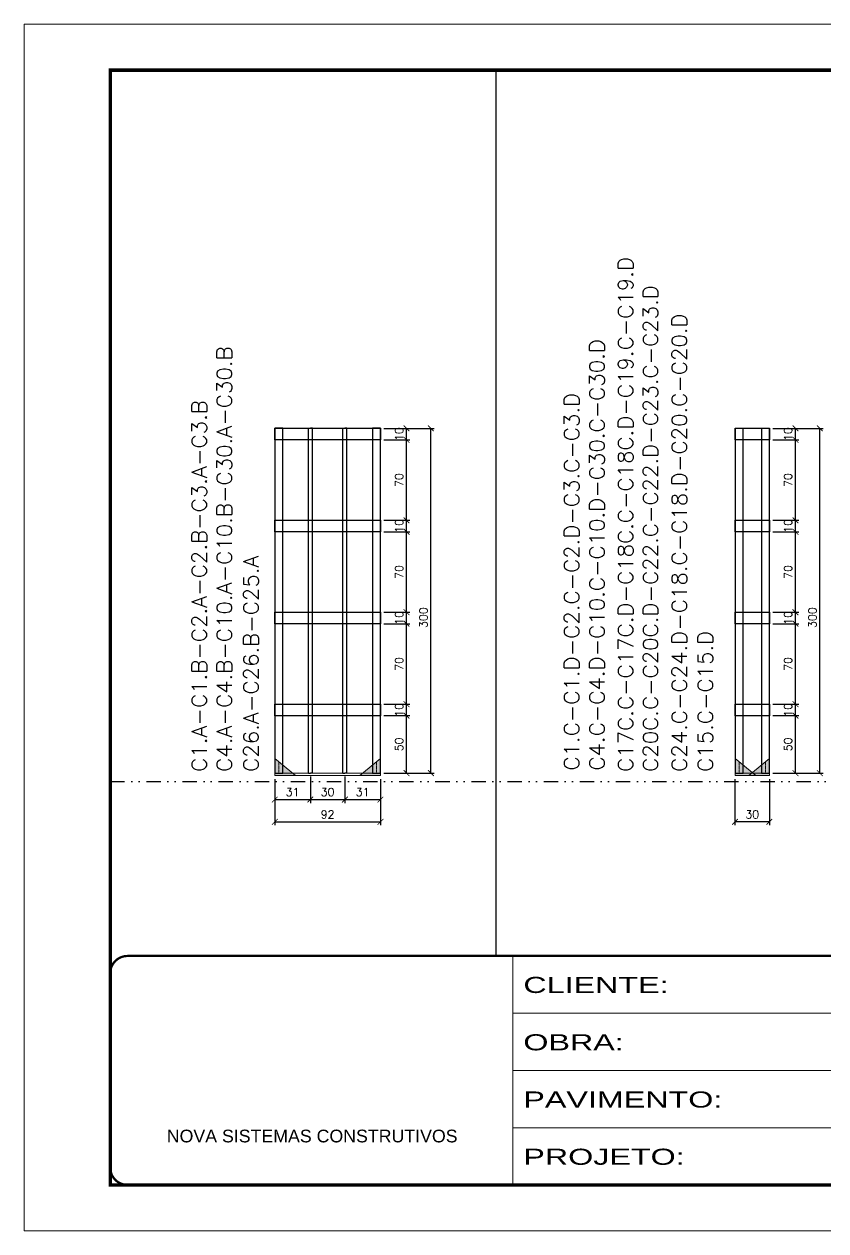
# Model space of a CAD drawing. Extents: x 2949 to 9203, y -16089 to 12527.
# Drawn here: x 7718 to 8416, y -14940 to -13890 of the extents above; entities that cross this region are included whole.
import ezdxf

# ---------------------------------------------------------------- set-up
doc = ezdxf.new("R2010")
doc.units = 0
for name, pattern in [('CONTINUO', [0]), ('DASHED', [0.75, 0.5, -0.25]), ('DIVIDE2', [0.625, 0.25, -0.125, 0, -0.125, 0, -0.125]), ('HIDDEN', [0.375, 0.25, -0.125])]:
    doc.linetypes.add(name, pattern=pattern)
for name, color, linetype in [('COTA', 241, 'Continuous'), ('Nível', 160, 'Continuous'), ('SARR_2.2x10', 60, 'Continuous'), ('SARR_3.5x7', 81, 'Continuous'), ('SARR_7x7', 40, 'Continuous'), ('Texto Nível', 251, 'Continuous')]:
    doc.layers.add(name, color=color, linetype=linetype)
for name, color, linetype, lineweight in [('Folhas', 255, 'Continuous', 9), ('Madeira', 126, 'Continuous', 18), ('Sarr 2.2x7', 40, 'Continuous', 9), ('SARRAFO DE PRESSAO', 251, 'DASHED', 9), ('Texto Seção', 7, 'Continuous', 15)]:
    doc.layers.add(name, color=color, linetype=linetype, lineweight=lineweight)
doc.styles.add('ARIAL', font='arial.ttf')
doc.styles.add('REGUA-120', font='ROMANS.shx', dxfattribs={"height": 15})
doc.styles.add('ROMANS', font='romans.shx')
doc.styles.add('Tecnologia', font='')
doc.styles.get('Tecnologia').set_extended_font_data('Forgotten Futurist')
doc.dimstyles.new('Cota Paínel', dxfattribs={"dimtxt": 7, "dimasz": 5, "dimexe": 3, "dimexo": 3, "dimgap": 3, "dimtad": 1, "dimdec": 1, "dimzin": 12, "dimdsep": 46, "dimtxsty": 'ROMANS', "dimblk": 'ARCHTICK', "dimcen": 0, "dimclrd": 4, "dimclre": 4, "dimclrt": 1, "dimadec": 1, "dimazin": 3, "dimtfac": 1, "dimtdec": 1, "dimtmove": 0, "dimatfit": 3, "dimldrblk": 'OBLIQUE', "dimfxl": 1, "dimtolj": 1, "dimtzin": 12, "dimarcsym": 0})

# ---------------------------------------------------------------- blocks, each defined once
blk = doc.blocks.new('9999999999')
at = {"color": 30, "linetype": 'CONTINUO'}
for p, q in [((98564.6, 34230.2), (98564.6, 34429.4)), ((98564.6, 34379.6), (99584, 34379.6)), ((98564.6, 34329.8), (99488, 34329.8)), ((98564.6, 34280), (99488, 34280))]:
    blk.add_line(p, q, dxfattribs=at)
at = {"color": 30, "linetype": 'CONTINUO', "const_width": 2}
blk.add_lwpolyline([(99584, 34230.2), (99584, 34414.4, 0.414214), (99569, 34429.4), (98229, 34429.4, 0.414214), (98214, 34414.4), (98214, 34245.2, 0.414214), (98229, 34230.2), (99584, 34230.2)], format="xyb", dxfattribs=at)
at = {"layer": 'Folhas'}
blk.add_lwpolyline([(98139, 34190.2), (99624, 34190.2), (99624, 35240.2), (98139, 35240.2)], close=True, dxfattribs=at)
at = {"layer": 'Folhas', "color": 30, "const_width": 3}
blk.add_lwpolyline([(98214, 34230.2), (99584, 34230.2), (99584, 35200.2), (98214, 35200.2)], close=True, dxfattribs=at)
at = {"color": 7, "linetype": 'Continuous', "ltscale": 5, "style": 'ARIAL'}
blk.add_text('NOVA SISTEMAS CONSTRUTIVOS', height=11.059, dxfattribs=at).set_placement((98263.2, 34267.2))
at = {"layer": 'Folhas', "color": 7, "style": 'Tecnologia', "width": 1.5}
for s, p in [('CLIENTE:', (98573.7, 34397.2)), ('OBRA:', (98573.7, 34347.3)), ('PAVIMENTO:', (98573.7, 34297.5)), ('PROJETO:', (98573.7, 34247.7))]:
    blk.add_text(s, height=14, dxfattribs=at).set_placement(p)
blk = doc.blocks.new('_ArchTick')
at = {"color": 0, "linetype": 'ByBlock', "const_width": 0.15}
blk.add_lwpolyline([(-0.5, -0.5), (0.5, 0.5)], dxfattribs=at)
blk = doc.blocks.new('*D3324')
at = {"layer": 'COTA', "color": 4, "lineweight": -2, "transparency": 16777216}
for p, q in [((7935.8, -14547.4), (7935.8, -14568.2)), ((7966.8, -14545.2), (7966.8, -14568.2)), ((7935.8, -14565.2), (7966.8, -14565.2))]:
    blk.add_line(p, q, dxfattribs=at)
at = {"layer": 'Defpoints', "color": 0, "transparency": 16777216}
for p in [(7966.8, -14542.2), (7935.8, -14544.4), (7966.8, -14565.2)]:
    blk.add_point(p, dxfattribs=at)
at = {"layer": 'COTA', "color": 4, "lineweight": -2, "transparency": 16777216, "xscale": 5, "yscale": 5, "zscale": 5, "rotation": 180}
blk.add_blockref('_ArchTick', (7935.8, -14565.2), dxfattribs=at)
at = {"layer": 'COTA', "color": 4, "lineweight": -2, "transparency": 16777216, "xscale": 5, "yscale": 5, "zscale": 5}
blk.add_blockref('_ArchTick', (7966.8, -14565.2), dxfattribs=at)
at = {"layer": 'COTA', "color": 1, "transparency": 16777216, "insert": (7951.3, -14558.7), "char_height": 7, "attachment_point": 5, "style": 'ROMANS'}
blk.add_mtext('\\A1;31', dxfattribs=at)
blk = doc.blocks.new('_Oblique')
at = {"color": 0, "linetype": 'ByBlock', "lineweight": -2}
blk.add_line((-0.5, -0.5), (0.5, 0.5), dxfattribs=at)
blk = doc.blocks.new('*D3325')
at = {"layer": 'COTA', "color": 4, "lineweight": -2, "transparency": 16777216}
for p, q in [((7966.8, -14545.2), (7966.8, -14568.2)), ((7996.8, -14545.2), (7996.8, -14568.2)), ((7966.8, -14565.2), (7996.8, -14565.2))]:
    blk.add_line(p, q, dxfattribs=at)
at = {"layer": 'Defpoints', "color": 0, "transparency": 16777216}
for p in [(7966.8, -14542.2), (7996.8, -14542.2), (7996.8, -14565.2)]:
    blk.add_point(p, dxfattribs=at)
at = {"layer": 'COTA', "color": 4, "lineweight": -2, "transparency": 16777216, "xscale": 5, "yscale": 5, "zscale": 5, "rotation": 180}
blk.add_blockref('_ArchTick', (7966.8, -14565.2), dxfattribs=at)
at = {"layer": 'COTA', "color": 4, "lineweight": -2, "transparency": 16777216, "xscale": 5, "yscale": 5, "zscale": 5}
blk.add_blockref('_ArchTick', (7996.8, -14565.2), dxfattribs=at)
at = {"layer": 'COTA', "color": 1, "transparency": 16777216, "insert": (7981.8, -14558.7), "char_height": 7, "attachment_point": 5, "style": 'ROMANS'}
blk.add_mtext('\\A1;30', dxfattribs=at)
blk = doc.blocks.new('*D3326')
at = {"layer": 'COTA', "color": 4, "lineweight": -2, "transparency": 16777216}
for p, q in [((7996.8, -14545.2), (7996.8, -14568.2)), ((8027.8, -14547.4), (8027.8, -14568.2)), ((7996.8, -14565.2), (8027.8, -14565.2))]:
    blk.add_line(p, q, dxfattribs=at)
at = {"layer": 'Defpoints', "color": 0, "transparency": 16777216}
for p in [(7996.8, -14542.2), (8027.8, -14544.4), (8027.8, -14565.2)]:
    blk.add_point(p, dxfattribs=at)
at = {"layer": 'COTA', "color": 4, "lineweight": -2, "transparency": 16777216, "xscale": 5, "yscale": 5, "zscale": 5, "rotation": 180}
blk.add_blockref('_ArchTick', (7996.8, -14565.2), dxfattribs=at)
at = {"layer": 'COTA', "color": 4, "lineweight": -2, "transparency": 16777216, "xscale": 5, "yscale": 5, "zscale": 5}
blk.add_blockref('_ArchTick', (8027.8, -14565.2), dxfattribs=at)
at = {"layer": 'COTA', "color": 1, "transparency": 16777216, "insert": (8012.3, -14558.7), "char_height": 7, "attachment_point": 5, "style": 'ROMANS'}
blk.add_mtext('\\A1;31', dxfattribs=at)
blk = doc.blocks.new('*D3327')
at = {"layer": 'COTA', "color": 4, "lineweight": -2, "transparency": 16777216}
for p, q in [((7935.8, -14547.4), (7935.8, -14587.6)), ((8027.8, -14547.4), (8027.8, -14587.6)), ((7935.8, -14584.6), (8027.8, -14584.6))]:
    blk.add_line(p, q, dxfattribs=at)
at = {"layer": 'Defpoints', "color": 0, "transparency": 16777216}
for p in [(7935.8, -14544.4), (8027.8, -14544.4), (8027.8, -14584.6)]:
    blk.add_point(p, dxfattribs=at)
at = {"layer": 'COTA', "color": 4, "lineweight": -2, "transparency": 16777216, "xscale": 5, "yscale": 5, "zscale": 5, "rotation": 180}
blk.add_blockref('_ArchTick', (7935.8, -14584.6), dxfattribs=at)
at = {"layer": 'COTA', "color": 4, "lineweight": -2, "transparency": 16777216, "xscale": 5, "yscale": 5, "zscale": 5}
blk.add_blockref('_ArchTick', (8027.8, -14584.6), dxfattribs=at)
at = {"layer": 'COTA', "color": 1, "transparency": 16777216, "insert": (7981.8, -14578.1), "char_height": 7, "attachment_point": 5, "style": 'ROMANS'}
blk.add_mtext('\\A1;92', dxfattribs=at)
blk = doc.blocks.new('*D3328')
at = {"layer": 'COTA', "color": 4, "lineweight": -2, "transparency": 16777216}
for p, q in [((8030.8, -14492.2), (8053.5, -14492.2)), ((8050.5, -14542.2), (8050.5, -14492.2)), ((8030.8, -14542.2), (8053.5, -14542.2))]:
    blk.add_line(p, q, dxfattribs=at)
at = {"layer": 'Defpoints', "color": 0, "transparency": 16777216}
for p in [(8027.8, -14492.2), (8050.5, -14492.2), (8027.8, -14542.2)]:
    blk.add_point(p, dxfattribs=at)
at = {"layer": 'COTA', "color": 4, "lineweight": -2, "transparency": 16777216, "xscale": 5, "yscale": 5, "zscale": 5}
for p, rotation in [((8050.5, -14492.2), 90), ((8050.5, -14542.2), 270)]:
    blk.add_blockref('_ArchTick', p, dxfattribs=dict(at, rotation=rotation))
at = {"layer": 'COTA', "color": 1, "transparency": 16777216, "insert": (8044, -14517.2), "char_height": 7, "attachment_point": 5, "rotation": 90, "style": 'ROMANS'}
blk.add_mtext('\\A1;50', dxfattribs=at)
blk = doc.blocks.new('*D3329')
at = {"layer": 'COTA', "color": 4, "lineweight": -2, "transparency": 16777216}
for p, q in [((8030.8, -14482.2), (8053.5, -14482.2)), ((8050.5, -14492.2), (8050.5, -14482.2)), ((8030.8, -14492.2), (8053.5, -14492.2))]:
    blk.add_line(p, q, dxfattribs=at)
at = {"layer": 'Defpoints', "color": 0, "transparency": 16777216}
for p in [(8027.8, -14482.2), (8050.5, -14482.2), (8027.8, -14492.2)]:
    blk.add_point(p, dxfattribs=at)
at = {"layer": 'COTA', "color": 4, "lineweight": -2, "transparency": 16777216, "xscale": 5, "yscale": 5, "zscale": 5}
for p, rotation in [((8050.5, -14482.2), 90), ((8050.5, -14492.2), 270)]:
    blk.add_blockref('_ArchTick', p, dxfattribs=dict(at, rotation=rotation))
at = {"layer": 'COTA', "color": 1, "transparency": 16777216, "insert": (8044, -14487.2), "char_height": 7, "attachment_point": 5, "rotation": 90, "style": 'ROMANS'}
blk.add_mtext('\\A1;10', dxfattribs=at)
blk = doc.blocks.new('*D3330')
at = {"layer": 'COTA', "color": 4, "lineweight": -2, "transparency": 16777216}
for p, q in [((8030.8, -14412.2), (8053.5, -14412.2)), ((8050.5, -14482.2), (8050.5, -14412.2)), ((8030.8, -14482.2), (8053.5, -14482.2))]:
    blk.add_line(p, q, dxfattribs=at)
at = {"layer": 'Defpoints', "color": 0, "transparency": 16777216}
for p in [(8027.8, -14412.2), (8050.5, -14412.2), (8027.8, -14482.2)]:
    blk.add_point(p, dxfattribs=at)
at = {"layer": 'COTA', "color": 4, "lineweight": -2, "transparency": 16777216, "xscale": 5, "yscale": 5, "zscale": 5}
for p, rotation in [((8050.5, -14412.2), 90), ((8050.5, -14482.2), 270)]:
    blk.add_blockref('_ArchTick', p, dxfattribs=dict(at, rotation=rotation))
at = {"layer": 'COTA', "color": 1, "transparency": 16777216, "insert": (8044, -14447.2), "char_height": 7, "attachment_point": 5, "rotation": 90, "style": 'ROMANS'}
blk.add_mtext('\\A1;70', dxfattribs=at)
blk = doc.blocks.new('*D3331')
at = {"layer": 'COTA', "color": 4, "lineweight": -2, "transparency": 16777216}
for p, q in [((8030.8, -14402.2), (8053.5, -14402.2)), ((8050.5, -14412.2), (8050.5, -14402.2)), ((8030.8, -14412.2), (8053.5, -14412.2))]:
    blk.add_line(p, q, dxfattribs=at)
at = {"layer": 'Defpoints', "color": 0, "transparency": 16777216}
for p in [(8027.8, -14402.2), (8050.5, -14402.2), (8027.8, -14412.2)]:
    blk.add_point(p, dxfattribs=at)
at = {"layer": 'COTA', "color": 4, "lineweight": -2, "transparency": 16777216, "xscale": 5, "yscale": 5, "zscale": 5}
for p, rotation in [((8050.5, -14402.2), 90), ((8050.5, -14412.2), 270)]:
    blk.add_blockref('_ArchTick', p, dxfattribs=dict(at, rotation=rotation))
at = {"layer": 'COTA', "color": 1, "transparency": 16777216, "insert": (8044, -14407.2), "char_height": 7, "attachment_point": 5, "rotation": 90, "style": 'ROMANS'}
blk.add_mtext('\\A1;10', dxfattribs=at)
blk = doc.blocks.new('*D3332')
at = {"layer": 'COTA', "color": 4, "lineweight": -2, "transparency": 16777216}
for p, q in [((8030.8, -14332.2), (8053.5, -14332.2)), ((8050.5, -14402.2), (8050.5, -14332.2)), ((8030.8, -14402.2), (8053.5, -14402.2))]:
    blk.add_line(p, q, dxfattribs=at)
at = {"layer": 'Defpoints', "color": 0, "transparency": 16777216}
for p in [(8027.8, -14332.2), (8050.5, -14332.2), (8027.8, -14402.2)]:
    blk.add_point(p, dxfattribs=at)
at = {"layer": 'COTA', "color": 4, "lineweight": -2, "transparency": 16777216, "xscale": 5, "yscale": 5, "zscale": 5}
for p, rotation in [((8050.5, -14332.2), 90), ((8050.5, -14402.2), 270)]:
    blk.add_blockref('_ArchTick', p, dxfattribs=dict(at, rotation=rotation))
at = {"layer": 'COTA', "color": 1, "transparency": 16777216, "insert": (8044, -14367.2), "char_height": 7, "attachment_point": 5, "rotation": 90, "style": 'ROMANS'}
blk.add_mtext('\\A1;70', dxfattribs=at)
blk = doc.blocks.new('*D3333')
at = {"layer": 'COTA', "color": 4, "lineweight": -2, "transparency": 16777216}
for p, q in [((8030.8, -14322.2), (8053.5, -14322.2)), ((8030.8, -14332.2), (8053.5, -14332.2)), ((8050.5, -14332.2), (8050.5, -14322.2))]:
    blk.add_line(p, q, dxfattribs=at)
at = {"layer": 'Defpoints', "color": 0, "transparency": 16777216}
for p in [(8027.8, -14322.2), (8027.8, -14332.2), (8050.5, -14322.2)]:
    blk.add_point(p, dxfattribs=at)
at = {"layer": 'COTA', "color": 4, "lineweight": -2, "transparency": 16777216, "xscale": 5, "yscale": 5, "zscale": 5}
for p, rotation in [((8050.5, -14322.2), 90), ((8050.5, -14332.2), 270)]:
    blk.add_blockref('_ArchTick', p, dxfattribs=dict(at, rotation=rotation))
at = {"layer": 'COTA', "color": 1, "transparency": 16777216, "insert": (8044, -14327.2), "char_height": 7, "attachment_point": 5, "rotation": 90, "style": 'ROMANS'}
blk.add_mtext('\\A1;10', dxfattribs=at)
blk = doc.blocks.new('*D3334')
at = {"layer": 'COTA', "color": 4, "lineweight": -2, "transparency": 16777216}
for p, q in [((8030.8, -14252.2), (8053.5, -14252.2)), ((8050.5, -14322.2), (8050.5, -14252.2)), ((8030.8, -14322.2), (8053.5, -14322.2))]:
    blk.add_line(p, q, dxfattribs=at)
at = {"layer": 'Defpoints', "color": 0, "transparency": 16777216}
for p in [(8027.8, -14252.2), (8050.5, -14252.2), (8027.8, -14322.2)]:
    blk.add_point(p, dxfattribs=at)
at = {"layer": 'COTA', "color": 4, "lineweight": -2, "transparency": 16777216, "xscale": 5, "yscale": 5, "zscale": 5}
for p, rotation in [((8050.5, -14252.2), 90), ((8050.5, -14322.2), 270)]:
    blk.add_blockref('_ArchTick', p, dxfattribs=dict(at, rotation=rotation))
at = {"layer": 'COTA', "color": 1, "transparency": 16777216, "insert": (8044, -14287.2), "char_height": 7, "attachment_point": 5, "rotation": 90, "style": 'ROMANS'}
blk.add_mtext('\\A1;70', dxfattribs=at)
blk = doc.blocks.new('*D3335')
at = {"layer": 'COTA', "color": 4, "lineweight": -2, "transparency": 16777216}
for p, q in [((8030.8, -14242.2), (8074.7, -14242.2)), ((8071.7, -14542.2), (8071.7, -14242.2)), ((8030.8, -14542.2), (8074.7, -14542.2))]:
    blk.add_line(p, q, dxfattribs=at)
at = {"layer": 'Defpoints', "color": 0, "transparency": 16777216}
for p in [(8027.8, -14242.2), (8071.7, -14242.2), (8027.8, -14542.2)]:
    blk.add_point(p, dxfattribs=at)
at = {"layer": 'COTA', "color": 4, "lineweight": -2, "transparency": 16777216, "xscale": 5, "yscale": 5, "zscale": 5}
for p, rotation in [((8071.7, -14242.2), 90), ((8071.7, -14542.2), 270)]:
    blk.add_blockref('_ArchTick', p, dxfattribs=dict(at, rotation=rotation))
at = {"layer": 'COTA', "color": 1, "transparency": 16777216, "insert": (8065.2, -14406.9), "char_height": 7, "attachment_point": 5, "rotation": 90, "style": 'ROMANS'}
blk.add_mtext('\\A1;300', dxfattribs=at)
blk = doc.blocks.new('*D3336')
at = {"layer": 'COTA', "color": 4, "lineweight": -2, "transparency": 16777216}
for p, q in [((8030.8, -14242.2), (8053.5, -14242.2)), ((8050.5, -14252.2), (8050.5, -14242.2)), ((8030.8, -14252.2), (8053.5, -14252.2))]:
    blk.add_line(p, q, dxfattribs=at)
at = {"layer": 'Defpoints', "color": 0, "transparency": 16777216}
for p in [(8027.8, -14242.2), (8050.5, -14242.2), (8027.8, -14252.2)]:
    blk.add_point(p, dxfattribs=at)
at = {"layer": 'COTA', "color": 4, "lineweight": -2, "transparency": 16777216, "xscale": 5, "yscale": 5, "zscale": 5}
for p, rotation in [((8050.5, -14242.2), 90), ((8050.5, -14252.2), 270)]:
    blk.add_blockref('_ArchTick', p, dxfattribs=dict(at, rotation=rotation))
at = {"layer": 'COTA', "color": 1, "transparency": 16777216, "insert": (8044, -14247.2), "char_height": 7, "attachment_point": 5, "rotation": 90, "style": 'ROMANS'}
blk.add_mtext('\\A1;10', dxfattribs=at)
blk = doc.blocks.new('*D3337')
at = {"layer": 'COTA', "color": 4, "lineweight": -2, "transparency": 16777216}
for p, q in [((8336.5, -14547.4), (8336.5, -14587.6)), ((8366.5, -14547.4), (8366.5, -14587.6)), ((8366.5, -14584.6), (8336.5, -14584.6))]:
    blk.add_line(p, q, dxfattribs=at)
at = {"layer": 'Defpoints', "color": 0, "transparency": 16777216}
for p in [(8336.5, -14544.4), (8366.5, -14544.4), (8336.5, -14584.6)]:
    blk.add_point(p, dxfattribs=at)
at = {"layer": 'COTA', "color": 4, "lineweight": -2, "transparency": 16777216, "xscale": 5, "yscale": 5, "zscale": 5, "rotation": 180}
blk.add_blockref('_ArchTick', (8336.5, -14584.6), dxfattribs=at)
at = {"layer": 'COTA', "color": 4, "lineweight": -2, "transparency": 16777216, "xscale": 5, "yscale": 5, "zscale": 5}
blk.add_blockref('_ArchTick', (8366.5, -14584.6), dxfattribs=at)
at = {"layer": 'COTA', "color": 1, "transparency": 16777216, "insert": (8351.5, -14578.1), "char_height": 7, "attachment_point": 5, "style": 'ROMANS'}
blk.add_mtext('\\A1;30', dxfattribs=at)
blk = doc.blocks.new('*D3338')
at = {"layer": 'COTA', "color": 4, "lineweight": -2, "transparency": 16777216}
for p, q in [((8369.5, -14492.2), (8392.2, -14492.2)), ((8389.2, -14542.2), (8389.2, -14492.2)), ((8369.5, -14542.2), (8392.2, -14542.2))]:
    blk.add_line(p, q, dxfattribs=at)
at = {"layer": 'Defpoints', "color": 0, "transparency": 16777216}
for p in [(8366.5, -14492.2), (8389.2, -14492.2), (8366.5, -14542.2)]:
    blk.add_point(p, dxfattribs=at)
at = {"layer": 'COTA', "color": 4, "lineweight": -2, "transparency": 16777216, "xscale": 5, "yscale": 5, "zscale": 5}
for p, rotation in [((8389.2, -14492.2), 90), ((8389.2, -14542.2), 270)]:
    blk.add_blockref('_ArchTick', p, dxfattribs=dict(at, rotation=rotation))
at = {"layer": 'COTA', "color": 1, "transparency": 16777216, "insert": (8382.7, -14517.2), "char_height": 7, "attachment_point": 5, "rotation": 90, "style": 'ROMANS'}
blk.add_mtext('\\A1;50', dxfattribs=at)
blk = doc.blocks.new('*D3339')
at = {"layer": 'COTA', "color": 4, "lineweight": -2, "transparency": 16777216}
for p, q in [((8369.5, -14482.2), (8392.2, -14482.2)), ((8389.2, -14492.2), (8389.2, -14482.2)), ((8369.5, -14492.2), (8392.2, -14492.2))]:
    blk.add_line(p, q, dxfattribs=at)
at = {"layer": 'Defpoints', "color": 0, "transparency": 16777216}
for p in [(8366.5, -14482.2), (8389.2, -14482.2), (8366.5, -14492.2)]:
    blk.add_point(p, dxfattribs=at)
at = {"layer": 'COTA', "color": 4, "lineweight": -2, "transparency": 16777216, "xscale": 5, "yscale": 5, "zscale": 5}
for p, rotation in [((8389.2, -14482.2), 90), ((8389.2, -14492.2), 270)]:
    blk.add_blockref('_ArchTick', p, dxfattribs=dict(at, rotation=rotation))
at = {"layer": 'COTA', "color": 1, "transparency": 16777216, "insert": (8382.7, -14487.2), "char_height": 7, "attachment_point": 5, "rotation": 90, "style": 'ROMANS'}
blk.add_mtext('\\A1;10', dxfattribs=at)
blk = doc.blocks.new('*D3340')
at = {"layer": 'COTA', "color": 4, "lineweight": -2, "transparency": 16777216}
for p, q in [((8369.5, -14412.2), (8392.2, -14412.2)), ((8389.2, -14482.2), (8389.2, -14412.2)), ((8369.5, -14482.2), (8392.2, -14482.2))]:
    blk.add_line(p, q, dxfattribs=at)
at = {"layer": 'Defpoints', "color": 0, "transparency": 16777216}
for p in [(8366.5, -14412.2), (8389.2, -14412.2), (8366.5, -14482.2)]:
    blk.add_point(p, dxfattribs=at)
at = {"layer": 'COTA', "color": 4, "lineweight": -2, "transparency": 16777216, "xscale": 5, "yscale": 5, "zscale": 5}
for p, rotation in [((8389.2, -14412.2), 90), ((8389.2, -14482.2), 270)]:
    blk.add_blockref('_ArchTick', p, dxfattribs=dict(at, rotation=rotation))
at = {"layer": 'COTA', "color": 1, "transparency": 16777216, "insert": (8382.7, -14447.2), "char_height": 7, "attachment_point": 5, "rotation": 90, "style": 'ROMANS'}
blk.add_mtext('\\A1;70', dxfattribs=at)
blk = doc.blocks.new('*D3341')
at = {"layer": 'COTA', "color": 4, "lineweight": -2, "transparency": 16777216}
for p, q in [((8369.5, -14402.2), (8392.2, -14402.2)), ((8389.2, -14412.2), (8389.2, -14402.2)), ((8369.5, -14412.2), (8392.2, -14412.2))]:
    blk.add_line(p, q, dxfattribs=at)
at = {"layer": 'Defpoints', "color": 0, "transparency": 16777216}
for p in [(8366.5, -14402.2), (8389.2, -14402.2), (8366.5, -14412.2)]:
    blk.add_point(p, dxfattribs=at)
at = {"layer": 'COTA', "color": 4, "lineweight": -2, "transparency": 16777216, "xscale": 5, "yscale": 5, "zscale": 5}
for p, rotation in [((8389.2, -14402.2), 90), ((8389.2, -14412.2), 270)]:
    blk.add_blockref('_ArchTick', p, dxfattribs=dict(at, rotation=rotation))
at = {"layer": 'COTA', "color": 1, "transparency": 16777216, "insert": (8382.7, -14407.2), "char_height": 7, "attachment_point": 5, "rotation": 90, "style": 'ROMANS'}
blk.add_mtext('\\A1;10', dxfattribs=at)
blk = doc.blocks.new('*D3342')
at = {"layer": 'COTA', "color": 4, "lineweight": -2, "transparency": 16777216}
for p, q in [((8369.5, -14332.2), (8392.2, -14332.2)), ((8389.2, -14402.2), (8389.2, -14332.2)), ((8369.5, -14402.2), (8392.2, -14402.2))]:
    blk.add_line(p, q, dxfattribs=at)
at = {"layer": 'Defpoints', "color": 0, "transparency": 16777216}
for p in [(8366.5, -14332.2), (8389.2, -14332.2), (8366.5, -14402.2)]:
    blk.add_point(p, dxfattribs=at)
at = {"layer": 'COTA', "color": 4, "lineweight": -2, "transparency": 16777216, "xscale": 5, "yscale": 5, "zscale": 5}
for p, rotation in [((8389.2, -14332.2), 90), ((8389.2, -14402.2), 270)]:
    blk.add_blockref('_ArchTick', p, dxfattribs=dict(at, rotation=rotation))
at = {"layer": 'COTA', "color": 1, "transparency": 16777216, "insert": (8382.7, -14367.2), "char_height": 7, "attachment_point": 5, "rotation": 90, "style": 'ROMANS'}
blk.add_mtext('\\A1;70', dxfattribs=at)
blk = doc.blocks.new('*D3343')
at = {"layer": 'COTA', "color": 4, "lineweight": -2, "transparency": 16777216}
for p, q in [((8369.5, -14322.2), (8392.2, -14322.2)), ((8369.5, -14332.2), (8392.2, -14332.2)), ((8389.2, -14332.2), (8389.2, -14322.2))]:
    blk.add_line(p, q, dxfattribs=at)
at = {"layer": 'Defpoints', "color": 0, "transparency": 16777216}
for p in [(8366.5, -14322.2), (8366.5, -14332.2), (8389.2, -14322.2)]:
    blk.add_point(p, dxfattribs=at)
at = {"layer": 'COTA', "color": 4, "lineweight": -2, "transparency": 16777216, "xscale": 5, "yscale": 5, "zscale": 5}
for p, rotation in [((8389.2, -14322.2), 90), ((8389.2, -14332.2), 270)]:
    blk.add_blockref('_ArchTick', p, dxfattribs=dict(at, rotation=rotation))
at = {"layer": 'COTA', "color": 1, "transparency": 16777216, "insert": (8382.7, -14327.2), "char_height": 7, "attachment_point": 5, "rotation": 90, "style": 'ROMANS'}
blk.add_mtext('\\A1;10', dxfattribs=at)
blk = doc.blocks.new('*D3344')
at = {"layer": 'COTA', "color": 4, "lineweight": -2, "transparency": 16777216}
for p, q in [((8369.5, -14252.2), (8392.2, -14252.2)), ((8389.2, -14322.2), (8389.2, -14252.2)), ((8369.5, -14322.2), (8392.2, -14322.2))]:
    blk.add_line(p, q, dxfattribs=at)
at = {"layer": 'Defpoints', "color": 0, "transparency": 16777216}
for p in [(8366.5, -14252.2), (8389.2, -14252.2), (8366.5, -14322.2)]:
    blk.add_point(p, dxfattribs=at)
at = {"layer": 'COTA', "color": 4, "lineweight": -2, "transparency": 16777216, "xscale": 5, "yscale": 5, "zscale": 5}
for p, rotation in [((8389.2, -14252.2), 90), ((8389.2, -14322.2), 270)]:
    blk.add_blockref('_ArchTick', p, dxfattribs=dict(at, rotation=rotation))
at = {"layer": 'COTA', "color": 1, "transparency": 16777216, "insert": (8382.7, -14287.2), "char_height": 7, "attachment_point": 5, "rotation": 90, "style": 'ROMANS'}
blk.add_mtext('\\A1;70', dxfattribs=at)
blk = doc.blocks.new('*D3345')
at = {"layer": 'COTA', "color": 4, "lineweight": -2, "transparency": 16777216}
for p, q in [((8369.5, -14242.2), (8413.4, -14242.2)), ((8410.4, -14542.2), (8410.4, -14242.2)), ((8369.5, -14542.2), (8413.4, -14542.2))]:
    blk.add_line(p, q, dxfattribs=at)
at = {"layer": 'Defpoints', "color": 0, "transparency": 16777216}
for p in [(8366.5, -14242.2), (8410.4, -14242.2), (8366.5, -14542.2)]:
    blk.add_point(p, dxfattribs=at)
at = {"layer": 'COTA', "color": 4, "lineweight": -2, "transparency": 16777216, "xscale": 5, "yscale": 5, "zscale": 5}
for p, rotation in [((8410.4, -14242.2), 90), ((8410.4, -14542.2), 270)]:
    blk.add_blockref('_ArchTick', p, dxfattribs=dict(at, rotation=rotation))
at = {"layer": 'COTA', "color": 1, "transparency": 16777216, "insert": (8403.9, -14406.9), "char_height": 7, "attachment_point": 5, "rotation": 90, "style": 'ROMANS'}
blk.add_mtext('\\A1;300', dxfattribs=at)
blk = doc.blocks.new('*D3346')
at = {"layer": 'COTA', "color": 4, "lineweight": -2, "transparency": 16777216}
for p, q in [((8369.5, -14242.2), (8392.2, -14242.2)), ((8389.2, -14252.2), (8389.2, -14242.2)), ((8369.5, -14252.2), (8392.2, -14252.2))]:
    blk.add_line(p, q, dxfattribs=at)
at = {"layer": 'Defpoints', "color": 0, "transparency": 16777216}
for p in [(8366.5, -14242.2), (8389.2, -14242.2), (8366.5, -14252.2)]:
    blk.add_point(p, dxfattribs=at)
at = {"layer": 'COTA', "color": 4, "lineweight": -2, "transparency": 16777216, "xscale": 5, "yscale": 5, "zscale": 5}
for p, rotation in [((8389.2, -14242.2), 90), ((8389.2, -14252.2), 270)]:
    blk.add_blockref('_ArchTick', p, dxfattribs=dict(at, rotation=rotation))
at = {"layer": 'COTA', "color": 1, "transparency": 16777216, "insert": (8382.7, -14247.2), "char_height": 7, "attachment_point": 5, "rotation": 90, "style": 'ROMANS'}
blk.add_mtext('\\A1;10', dxfattribs=at)

msp = doc.modelspace()

# ---------------------------------------------------------------- hatches: boundary and pattern name
at = {"layer": 'Madeira'}
h = msp.add_hatch(color=252, dxfattribs=at)
h.dxf.hatch_style = 2
h.paths.add_polyline_path([(7935.78, -14529.41), (7935.78, -14544.41), (7953.78, -14544.41)])
h = msp.add_hatch(color=252, dxfattribs=at)
h.dxf.hatch_style = 2
h.paths.add_polyline_path([(8027.78, -14529.41), (8027.78, -14544.41), (8009.78, -14544.41)])
h = msp.add_hatch(color=252, dxfattribs=at)
h.dxf.hatch_style = 2
h.paths.add_polyline_path([(8336.53, -14529.41), (8336.53, -14544.41), (8354.53, -14544.41)])
h = msp.add_hatch(color=252, dxfattribs=at)
h.dxf.hatch_style = 2
h.paths.add_polyline_path([(8366.53, -14529.41), (8366.53, -14544.41), (8348.53, -14544.41)])

# ---------------------------------------------------------------- linework, layer by layer
at = {"layer": 'Madeira', "color": 250}
msp.add_line((7935.78, -14542.21), (7935.78, -14544.41), dxfattribs=at)
msp.add_line((7935.78, -14542.21), (7935.78, -14544.41), dxfattribs=at)
msp.add_line((7935.78, -14542.21), (7935.78, -14544.41), dxfattribs=at)
at = {"layer": 'Madeira', "color": 250, "linetype": 'HIDDEN'}
for p, q in [((7945.61, -14542.21), (7935.78, -14542.21)), ((7945.61, -14542.21), (7935.78, -14542.21)), ((7939.28, -14532.91), (7939.28, -14542.21)), ((8017.95, -14542.21), (8027.78, -14542.21)), ((8017.95, -14542.21), (8027.78, -14542.21)), ((8024.28, -14532.91), (8024.28, -14542.21))]:
    msp.add_line(p, q, dxfattribs=at)
at = {"layer": 'Madeira', "color": 1, "linetype": 'HIDDEN'}
for p, q in [((7951.58, -14542.21), (7935.78, -14542.21)), ((7939.28, -14532.91), (7939.28, -14542.21)), ((7942.78, -14536.41), (7942.78, -14542.21)), ((8011.98, -14542.21), (8027.78, -14542.21)), ((8024.28, -14532.91), (8024.28, -14542.21)), ((8346.36, -14542.21), (8336.53, -14542.21)), ((8346.36, -14542.21), (8336.53, -14542.21)), ((8352.33, -14542.21), (8336.53, -14542.21)), ((8340.03, -14532.91), (8340.03, -14542.21)), ((8340.03, -14532.91), (8340.03, -14542.21)), ((8343.53, -14536.41), (8343.53, -14542.21)), ((8350.73, -14542.21), (8366.53, -14542.21)), ((8356.7, -14542.21), (8366.53, -14542.21)), ((8356.7, -14542.21), (8366.53, -14542.21)), ((8363.03, -14532.91), (8363.03, -14542.21)), ((8363.03, -14532.91), (8363.03, -14542.21))]:
    msp.add_line(p, q, dxfattribs=at)
at = {"layer": 'Madeira'}
msp.add_line((8336.53, -14542.21), (8336.53, -14544.41), dxfattribs=at)
msp.add_line((8336.53, -14542.21), (8336.53, -14544.41), dxfattribs=at)
msp.add_line((8336.53, -14542.21), (8336.53, -14544.41), dxfattribs=at)
at = {"layer": 'Madeira', "color": 0}
for points in [[(7935.78, -14529.41), (7935.78, -14544.41), (7953.78, -14544.41), (7935.78, -14529.41)], [(8027.78, -14529.41), (8027.78, -14544.41), (8009.78, -14544.41), (8027.78, -14529.41)], [(8336.53, -14529.41), (8336.53, -14544.41), (8354.53, -14544.41), (8336.53, -14529.41)], [(8366.53, -14529.41), (8366.53, -14544.41), (8348.53, -14544.41), (8366.53, -14529.41)]]:
    msp.add_lwpolyline(points, dxfattribs=at)
at = {"layer": 'Nível', "color": 4, "linetype": 'DIVIDE2', "ltscale": 50}
msp.add_line((7792.53, -14549.41), (9162.53, -14549.41), dxfattribs=at)
at = {"layer": 'Sarr 2.2x7'}
for points in [[(8027.78, -14542.21), (7935.78, -14542.21), (7935.78, -14544.41), (8027.78, -14544.41)], [(8366.53, -14542.21), (8336.53, -14542.21), (8336.53, -14544.41), (8366.53, -14544.41)]]:
    msp.add_lwpolyline(points, close=True, dxfattribs=at)
at = {"layer": 'SARR_2.2x10'}
for points in [[(7935.78, -14242.18), (8027.78, -14242.18), (8027.78, -14252.18), (7935.78, -14252.18)], [(8336.53, -14242.18), (8366.53, -14242.18), (8366.53, -14252.18), (8336.53, -14252.18)], [(7935.78, -14322.21), (8027.78, -14322.21), (8027.78, -14332.21), (7935.78, -14332.21)], [(8336.53, -14322.21), (8366.53, -14322.21), (8366.53, -14332.21), (8336.53, -14332.21)], [(7935.78, -14402.21), (8027.78, -14402.21), (8027.78, -14412.21), (7935.78, -14412.21)], [(8336.53, -14402.21), (8366.53, -14402.21), (8366.53, -14412.21), (8336.53, -14412.21)], [(7935.78, -14482.21), (8027.78, -14482.21), (8027.78, -14492.21), (7935.78, -14492.21)], [(8336.53, -14482.21), (8366.53, -14482.21), (8366.53, -14492.21), (8336.53, -14492.21)]]:
    msp.add_lwpolyline(points, close=True, dxfattribs=at)
at = {"layer": 'SARR_3.5x7'}
for p, q in [((7965.03, -14542.21), (7965.03, -14242.17)), ((7965.03, -14242.17), (7966.78, -14242.17)), ((7968.53, -14242.17), (7966.78, -14242.17)), ((7968.53, -14542.21), (7968.53, -14242.17)), ((7995.16, -14542.21), (7995.16, -14242.17)), ((7995.16, -14242.17), (7996.91, -14242.17)), ((7998.66, -14242.17), (7996.91, -14242.17)), ((7998.66, -14542.21), (7998.66, -14242.17)), ((7965.03, -14542.21), (7966.78, -14542.21)), ((7968.53, -14542.21), (7966.78, -14542.21)), ((7995.16, -14542.21), (7996.91, -14542.21)), ((7998.66, -14542.21), (7996.91, -14542.21))]:
    msp.add_line(p, q, dxfattribs=at)
at = {"layer": 'SARR_7x7'}
for points in [[(7935.78, -14542.21), (7942.78, -14542.21), (7942.78, -14242.17), (7935.78, -14242.17)], [(8020.78, -14542.21), (8027.78, -14542.21), (8027.78, -14242.17), (8020.78, -14242.17)], [(8336.53, -14542.21), (8343.53, -14542.21), (8343.53, -14242.21), (8336.53, -14242.21)], [(8359.53, -14542.21), (8366.53, -14542.21), (8366.53, -14242.21), (8359.53, -14242.21)]]:
    msp.add_lwpolyline(points, close=True, dxfattribs=at)
at = {"layer": 'Texto Nível'}
msp.add_line((8128.56, -14701.25), (8128.56, -13930.49), dxfattribs=at)

# ---------------------------------------------------------------- block references
at = {"layer": 'SARRAFO DE PRESSAO', "color": 6, "linetype": 'ByBlock'}
msp.add_blockref('9999999999', (-90421.44, -49130.7), dxfattribs=at)

# ---------------------------------------------------------------- texts
at = {"layer": 'Texto Seção', "style": 'REGUA-120', "width": 1.05}
for s, p in [('C17C.C-C17C.D-C18C.C-C18C.D-C19.C-C19.D', (8247.74, -14541.11)), ('C20C.C-C20C.D-C22.C-C22.D-C23.C-C23.D', (8269.44, -14541.11)), ('C24.C-C24.D-C18.C-C18.D-C20.C-C20.D', (8294.61, -14541.11)), ('C4.A-C4.B-C10.A-C10.B-C30.A-C30.B', (7898.43, -14541.11)), ('C4.C-C4.D-C10.C-C10.D-C30.C-C30.D', (8222.8, -14540.01)), ('C1.C-C1.D-C2.C-C2.D-C3.C-C3.D', (8200.86, -14540.01)), ('C1.A-C1.B-C2.A-C2.B-C3.A-C3.B', (7876.5, -14541.11)), ('C26.A-C26.B-C25.A', (7921.63, -14541.11)), ('C15.C-C15.D', (8317.19, -14541.11))]:
    msp.add_text(s, height=13, rotation=90, dxfattribs=at).set_placement(p)

# ---------------------------------------------------------------- dimensions: what is measured, and where the dimension line sits
at = {"layer": 'COTA'}
for base, p1, p2, picture, middle in [((8050.48, -14242.18), (8027.78, -14252.18), (8027.78, -14242.18), '*D3336', (8050.48, -14247.18)), ((8071.69, -14242.21), (8027.78, -14542.25), (8027.78, -14242.21), '*D3335', (8071.69, -14406.91)), ((8389.23, -14242.18), (8366.53, -14252.18), (8366.53, -14242.18), '*D3346', (8389.23, -14247.18)), ((8410.44, -14242.21), (8366.53, -14542.25), (8366.53, -14242.21), '*D3345', (8410.44, -14406.91)), ((8050.48, -14322.21), (8027.78, -14332.21), (8027.78, -14322.21), '*D3333', (8050.48, -14327.21)), ((8389.23, -14322.21), (8366.53, -14332.21), (8366.53, -14322.21), '*D3343', (8389.23, -14327.21)), ((8050.48, -14402.21), (8027.78, -14412.21), (8027.78, -14402.21), '*D3331', (8050.48, -14407.21)), ((8389.23, -14402.21), (8366.53, -14412.21), (8366.53, -14402.21), '*D3341', (8389.23, -14407.21)), ((8050.48, -14482.21), (8027.78, -14492.21), (8027.78, -14482.21), '*D3329', (8050.48, -14487.21)), ((8389.23, -14482.21), (8366.53, -14492.21), (8366.53, -14482.21), '*D3339', (8389.23, -14487.21))]:
    dim = msp.add_linear_dim(base=base, p1=p1, p2=p2, angle=90, dimstyle='Cota Paínel', dxfattribs=at)
    dim.commit()
    dim.dimension.update_dxf_attribs({"geometry": picture, "text_midpoint": middle, "dimtype": 160})
for base, p1, p2, angle, picture, middle in [((8050.48, -14252.21), (8027.78, -14322.21), (8027.78, -14252.21), 90, '*D3334', (8043.98, -14287.21)), ((8389.23, -14252.21), (8366.53, -14322.21), (8366.53, -14252.21), 90, '*D3344', (8382.73, -14287.21)), ((8050.48, -14332.21), (8027.78, -14402.21), (8027.78, -14332.21), 90, '*D3332', (8043.98, -14367.21)), ((8389.23, -14332.21), (8366.53, -14402.21), (8366.53, -14332.21), 90, '*D3342', (8382.73, -14367.21)), ((8050.48, -14412.21), (8027.78, -14482.21), (8027.78, -14412.21), 90, '*D3330', (8043.98, -14447.21)), ((8389.23, -14412.21), (8366.53, -14482.21), (8366.53, -14412.21), 90, '*D3340', (8382.73, -14447.21)), ((8050.48, -14492.21), (8027.78, -14542.21), (8027.78, -14492.21), 90, '*D3328', (8043.98, -14517.21)), ((8389.23, -14492.21), (8366.53, -14542.21), (8366.53, -14492.21), 90, '*D3338', (8382.73, -14517.21)), ((8336.53, -14584.59), (8366.53, -14544.41), (8336.53, -14544.41), 180, '*D3337', (8351.53, -14578.09))]:
    dim = msp.add_linear_dim(base=base, p1=p1, p2=p2, angle=angle, dimstyle='Cota Paínel', dxfattribs=at)
    dim.commit()
    dim.dimension.update_dxf_attribs({"geometry": picture, "text_midpoint": middle})
for base, p1, p2, picture, middle in [((7966.78, -14565.23), (7935.78, -14544.41), (7966.78, -14542.21), '*D3324', (7951.28, -14558.73)), ((7996.78, -14565.23), (7966.78, -14542.21), (7996.78, -14542.21), '*D3325', (7981.78, -14558.73)), ((8027.78, -14565.23), (7996.78, -14542.21), (8027.78, -14544.41), '*D3326', (8012.28, -14558.73)), ((8027.78, -14584.59), (7935.78, -14544.41), (8027.78, -14544.41), '*D3327', (7981.78, -14578.09))]:
    dim = msp.add_linear_dim(base=base, p1=p1, p2=p2, dimstyle='Cota Paínel', dxfattribs=at)
    dim.commit()
    dim.dimension.update_dxf_attribs({"geometry": picture, "text_midpoint": middle})

doc.saveas('drawing.dxf')
